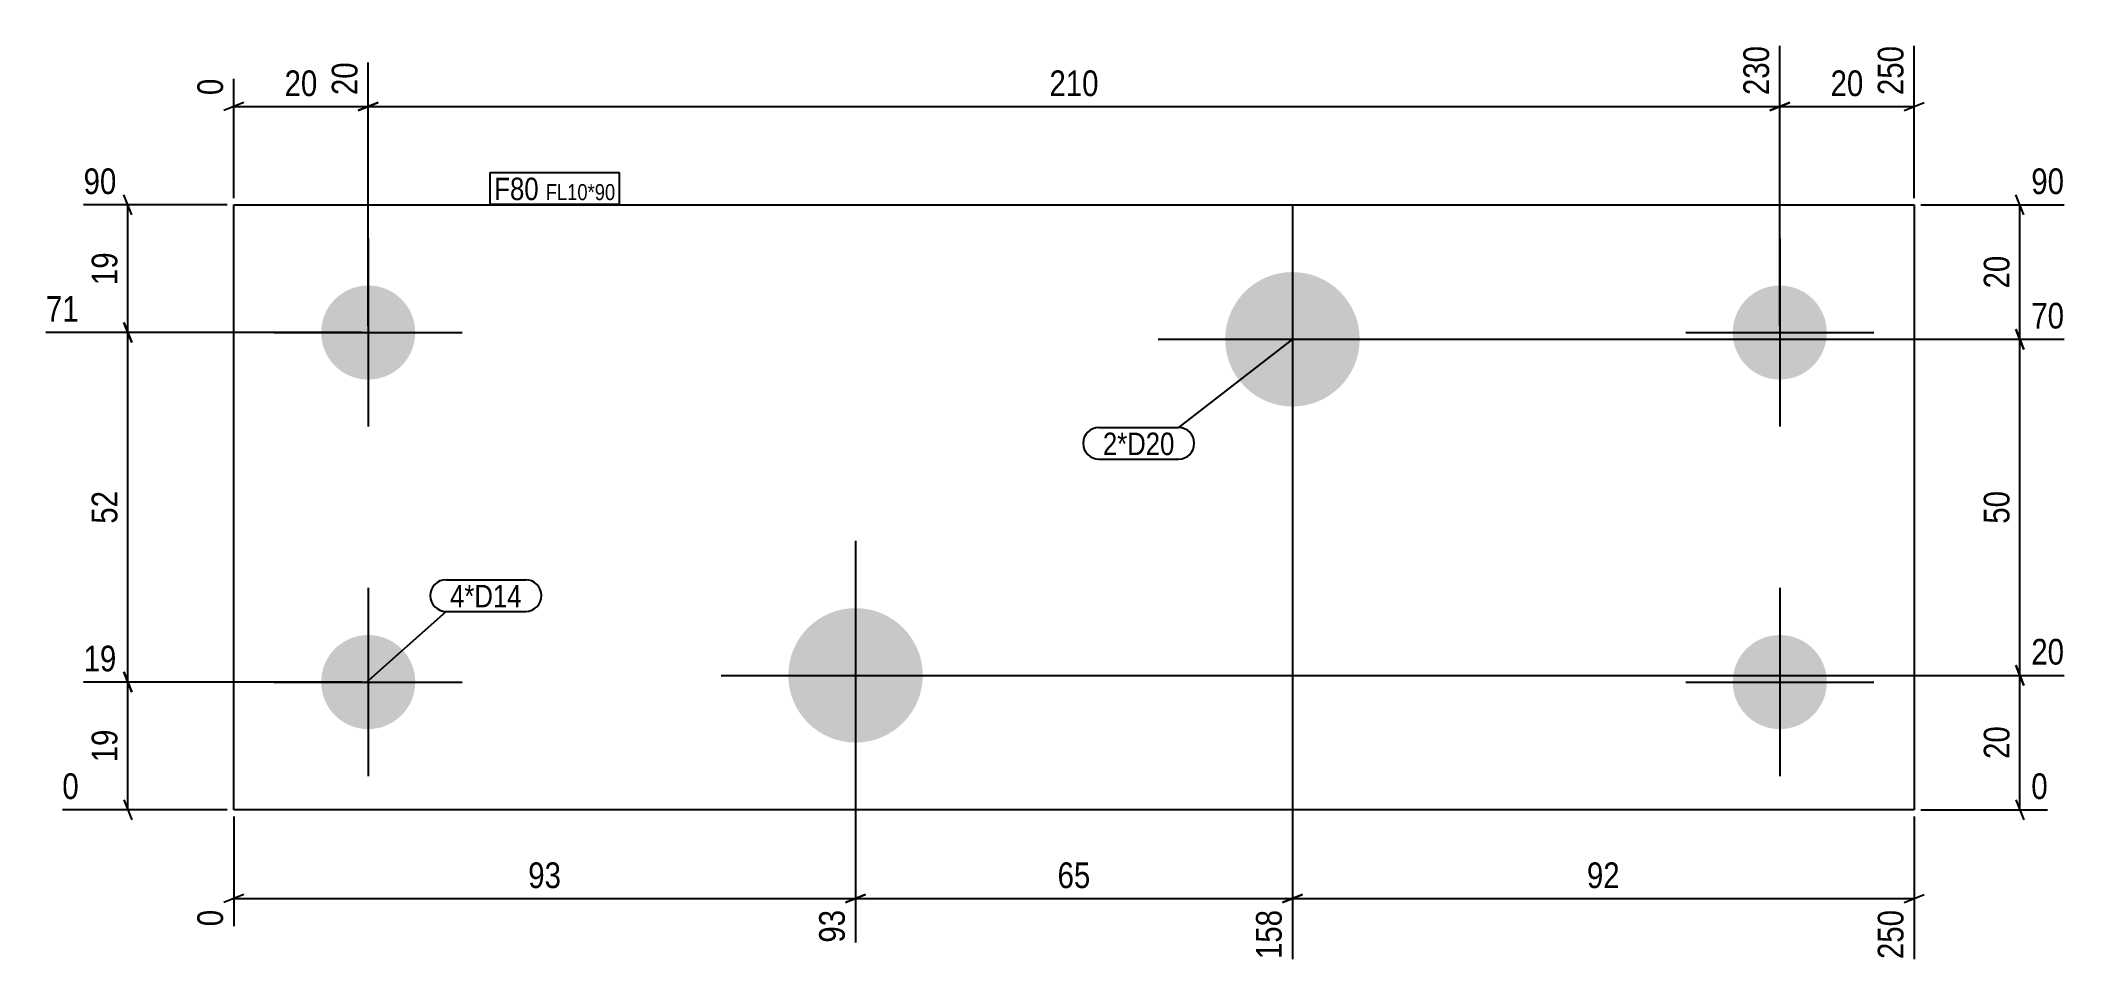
# Model space of a CAD drawing. Header units: millimetres. Extents: x 2 to 304, y 2 to 140.
import ezdxf

# ---------------------------------------------------------------- set-up
doc = ezdxf.new("R2010")
doc.units = ezdxf.units.MM
for name, color, linetype in [('MÅLSÆTNING', 7, 'Continuous'), ('STÅL', 7, 'Continuous'), ('TEKST', 7, 'Continuous')]:
    doc.layers.add(name, color=color, linetype=linetype)
doc.styles.add('Arial Narrow', font='ARIALN.TTF', dxfattribs={"height": 0.2})

msp = doc.modelspace()

# ---------------------------------------------------------------- hatches: boundary and pattern name
at = {"layer": 'STÅL', "linetype": 'Continuous'}
for points in [[(50.94, 103.21, -1), (50.94, 89.21, -1)], [(198.44, 95.21, -1), (178.44, 95.21, -1)], [(260.94, 103.21, -1), (260.94, 89.21, -1)], [(133.44, 45.21, -1), (113.44, 45.21, -1)], [(50.94, 51.21, -1), (50.94, 37.21, -1)], [(260.94, 51.21, -1), (260.94, 37.21, -1)]]:
    msp.add_hatch(color=3, dxfattribs=at).paths.add_polyline_path(points)

# ---------------------------------------------------------------- linework, layer by layer
at = {"layer": 'MÅLSÆTNING', "color": 7, "linetype": 'Continuous'}
for p, q in [((260.94, 97.21), (260.94, 138.85)), ((260.94, 97.21), (260.94, 138.85)), ((280.94, 116.21), (280.94, 138.85)), ((50.94, 97.21), (50.94, 136.41)), ((50.94, 97.21), (50.94, 136.41)), ((30.94, 116.21), (30.94, 133.97)), ((32.44, 130.44), (29.44, 129.24)), ((30.94, 129.84), (50.94, 129.84)), ((52.44, 130.44), (49.44, 129.24)), ((49.44, 129.24), (52.44, 130.44)), ((50.94, 129.84), (260.94, 129.84)), ((262.44, 130.44), (259.44, 129.24)), ((259.44, 129.24), (262.44, 130.44)), ((260.94, 129.84), (280.94, 129.84)), ((279.44, 129.24), (282.44, 130.44)), ((29.94, 115.21), (8.6, 115.21)), ((15.78, 113.71), (14.57, 116.71)), ((15.18, 96.21), (15.18, 115.21)), ((281.94, 115.21), (303.23, 115.21)), ((297.26, 113.71), (296.06, 116.71)), ((296.66, 95.21), (296.66, 115.21)), ((14.57, 97.71), (15.78, 94.71)), ((15.78, 94.71), (14.57, 97.71)), ((296.06, 96.71), (297.26, 93.71)), ((297.26, 93.71), (296.06, 96.71)), ((49.94, 96.21), (3, 96.21)), ((49.94, 96.21), (3, 96.21)), ((15.18, 44.21), (15.18, 96.21)), ((188.44, 94.21), (188.44, 3)), ((188.44, 94.21), (188.44, 3)), ((189.44, 95.21), (303.23, 95.21)), ((189.44, 95.21), (303.23, 95.21)), ((296.66, 45.21), (296.66, 95.21)), ((14.57, 45.71), (15.78, 42.71)), ((15.78, 42.71), (14.57, 45.71)), ((296.06, 46.71), (297.26, 43.71)), ((297.26, 43.71), (296.06, 46.71)), ((49.94, 44.21), (8.6, 44.21)), ((49.94, 44.21), (8.6, 44.21)), ((15.18, 25.21), (15.18, 44.21)), ((123.44, 44.21), (123.44, 5.44)), ((123.44, 44.21), (123.44, 5.44)), ((124.44, 45.21), (303.23, 45.21)), ((124.44, 45.21), (303.23, 45.21)), ((296.66, 25.21), (296.66, 45.21)), ((29.94, 25.21), (5.44, 25.21)), ((14.57, 26.71), (15.78, 23.71)), ((30.94, 24.21), (30.94, 7.88)), ((280.94, 24.21), (280.94, 3)), ((281.94, 25.21), (300.79, 25.21)), ((296.06, 26.71), (297.26, 23.71)), ((32.44, 12.61), (29.44, 11.41)), ((124.94, 12.61), (121.94, 11.41)), ((121.94, 11.41), (124.94, 12.61)), ((189.94, 12.61), (186.94, 11.41)), ((186.94, 11.41), (189.94, 12.61)), ((279.44, 11.41), (282.44, 12.61)), ((30.94, 12.01), (123.44, 12.01)), ((123.44, 12.01), (188.44, 12.01)), ((188.44, 12.01), (280.94, 12.01))]:
    msp.add_line(p, q, dxfattribs=at)
at = {"layer": 'STÅL', "color": 2, "linetype": 'Continuous'}
for p, q in [((30.94, 25.21), (30.94, 115.21)), ((30.94, 115.21), (280.94, 115.21)), ((280.94, 115.21), (280.94, 25.21)), ((280.94, 25.21), (30.94, 25.21))]:
    msp.add_line(p, q, dxfattribs=at)
at = {"layer": 'STÅL', "color": 3, "linetype": 'Continuous'}
for p, q in [((188.44, 115.21), (188.44, 75.21)), ((50.94, 110.21), (50.94, 82.21)), ((260.94, 110.21), (260.94, 82.21)), ((36.94, 96.21), (64.94, 96.21)), ((168.44, 95.21), (208.44, 95.21)), ((246.94, 96.21), (274.94, 96.21)), ((123.44, 65.21), (123.44, 25.21)), ((50.94, 58.21), (50.94, 30.21)), ((260.94, 58.21), (260.94, 30.21)), ((36.94, 44.21), (64.94, 44.21)), ((103.44, 45.21), (143.44, 45.21)), ((246.94, 44.21), (274.94, 44.21))]:
    msp.add_line(p, q, dxfattribs=at)

# ---------------------------------------------------------------- wipeouts: each hides what was drawn before it
at = {"color": 0}
for points in [[(170.89, 77.98), (170.89, 81.48), (160.24, 81.48), (160.24, 77.98)], [(73.78, 55.33), (73.78, 58.83), (63.12, 58.83), (63.12, 55.33)]]:
    msp.add_wipeout(points, dxfattribs=at).dxf.layer = 'TEKST'

# ---------------------------------------------------------------- next in the draw order: wipeouts: each hides what was drawn before it
at = {"color": 0, "linetype": 'Continuous'}
for points in [[(260.14, 139.65), (254.54, 139.65), (254.54, 130.74), (260.14, 130.74)], [(30.14, 134.77), (24.54, 134.77), (24.54, 130.74), (30.14, 130.74)], [(14.27, 116.01), (14.27, 121.61), (7.8, 121.61), (7.8, 116.01)], [(304.03, 116.01), (304.03, 121.61), (297.56, 121.61), (297.56, 116.01)], [(304.03, 96.01), (304.03, 101.61), (297.56, 101.61), (297.56, 96.01)], [(304.03, 46.01), (304.03, 51.61), (297.56, 51.61), (297.56, 46.01)], [(14.27, 45.01), (14.27, 50.61), (7.8, 50.61), (7.8, 45.01)], [(301.59, 26.01), (301.59, 31.61), (297.56, 31.61), (297.56, 26.01)], [(30.14, 11.11), (24.54, 11.11), (24.54, 7.07), (30.14, 7.07)], [(122.64, 11.11), (117.04, 11.11), (117.04, 4.64), (122.64, 4.64)], [(187.64, 11.11), (182.04, 11.11), (182.04, 2.2), (187.64, 2.2)], [(280.14, 11.11), (274.54, 11.11), (274.54, 2.2), (280.14, 2.2)]]:
    msp.add_wipeout(points, dxfattribs=at).dxf.layer = 'MÅLSÆTNING'
at = {"color": 0}
for points, layer in [([(44.18, 130.59), (44.18, 136.19), (37.7, 136.19), (37.7, 130.59)], 'MÅLSÆTNING'), ([(160.4, 130.59), (160.4, 136.19), (151.49, 136.19), (151.49, 130.59)], 'MÅLSÆTNING'), ([(274.18, 130.59), (274.18, 136.19), (267.7, 136.19), (267.7, 130.59)], 'MÅLSÆTNING'), ([(14.42, 108.95), (8.82, 108.95), (8.82, 102.47), (14.42, 102.47)], 'MÅLSÆTNING'), ([(295.91, 108.45), (290.31, 108.45), (290.31, 101.97), (295.91, 101.97)], 'MÅLSÆTNING'), ([(14.42, 73.45), (8.82, 73.45), (8.82, 66.97), (14.42, 66.97)], 'MÅLSÆTNING'), ([(295.91, 73.45), (290.31, 73.45), (290.31, 66.97), (295.91, 66.97)], 'MÅLSÆTNING'), ([(14.42, 37.95), (8.82, 37.95), (8.82, 31.47), (14.42, 31.47)], 'MÅLSÆTNING'), ([(295.91, 38.45), (290.31, 38.45), (290.31, 31.97), (295.91, 31.97)], 'MÅLSÆTNING'), ([(80.43, 12.76), (80.43, 18.36), (73.95, 18.36), (73.95, 12.76)], 'MÅLSÆTNING'), ([(159.18, 12.76), (159.18, 18.36), (152.7, 18.36), (152.7, 12.76)], 'MÅLSÆTNING'), ([(237.93, 12.76), (237.93, 18.36), (231.45, 18.36), (231.45, 12.76)], 'MÅLSÆTNING'), ([(76.3, 115.91), (76.3, 119.41), (69.7, 119.41), (69.7, 115.91)], 'TEKST'), ([(170.89, 77.98), (170.89, 81.48), (160.24, 81.48), (160.24, 77.98)], 'TEKST'), ([(73.78, 55.33), (73.78, 58.83), (63.12, 58.83), (63.12, 55.33)], 'TEKST')]:
    msp.add_wipeout(points, dxfattribs=at).dxf.layer = layer

# ---------------------------------------------------------------- next in the draw order: linework, layer by layer
at = {"layer": 'TEKST', "color": 7, "linetype": 'Continuous'}
for p, q in [((188.44, 95.21), (171.49, 82.08)), ((159.64, 82.08), (171.49, 82.08)), ((159.64, 77.38), (171.49, 77.38)), ((62.52, 59.43), (74.38, 59.43)), ((50.6, 44.07), (62.52, 54.73)), ((62.52, 54.73), (74.38, 54.73))]:
    msp.add_line(p, q, dxfattribs=at)
for centre, start, end in [((159.64, 79.73), 90, 270), ((171.49, 79.73), 270, 90), ((62.52, 57.08), 90, 270), ((74.38, 57.08), 270, 90)]:
    msp.add_arc(centre, 2.35, start, end, dxfattribs=at)

# ---------------------------------------------------------------- next in the draw order: texts
at = {"layer": 'MÅLSÆTNING', "color": 3, "linetype": 'Continuous', "style": 'Arial Narrow'}
for s, height, p in [('230', 3.818, (259.34, 131.54)), ('0', 3.82, (29.34, 131.54)), ('0', 3.82, (29.34, 7.88)), ('93', 3.818, (121.84, 5.44)), ('158', 3.818, (186.84, 3)), ('250', 3.818, (279.34, 3))]:
    msp.add_text(s, height=height, rotation=90.0002, dxfattribs=at).set_placement(p)
at = {"layer": 'MÅLSÆTNING', "color": 3, "style": 'Arial Narrow'}
for s, p in [('210', (152.29, 131.39)), ('93', (74.75, 13.56)), ('65', (153.5, 13.56)), ('92', (232.25, 13.56))]:
    msp.add_text(s, height=3.818, dxfattribs=at).set_placement(p)
at = {"layer": 'MÅLSÆTNING', "color": 3, "linetype": 'Continuous', "style": 'Arial Narrow'}
for s, height, p in [('90', 3.818, (8.6, 116.81)), ('90', 3.818, (298.36, 116.81)), ('70', 3.818, (298.36, 96.81)), ('19', 3.818, (8.6, 45.81)), ('20', 3.818, (298.36, 46.81)), ('0', 3.82, (298.36, 26.81))]:
    msp.add_text(s, height=height, dxfattribs=at).set_placement(p)
at = {"layer": 'MÅLSÆTNING', "color": 3, "style": 'Arial Narrow'}
for s, p in [('19', (13.62, 103.27)), ('20', (295.11, 102.77)), ('50', (295.11, 67.77)), ('52', (13.62, 67.77)), ('20', (295.11, 32.77))]:
    msp.add_text(s, height=3.818, rotation=90.0002, dxfattribs=at).set_placement(p)
at = {"layer": 'TEKST', "color": 3, "style": 'Arial Narrow'}
for s, p in [('2*D20', (160.24, 77.98)), ('4*D14', (63.12, 55.33))]:
    msp.add_text(s, height=3.34, dxfattribs=at).set_placement(p)

# ---------------------------------------------------------------- next in the draw order: wipeouts: each hides what was drawn before it
at = {"color": 0, "linetype": 'Continuous'}
for points in [[(280.14, 139.65), (274.54, 139.65), (274.54, 130.74), (280.14, 130.74)], [(50.14, 137.21), (44.54, 137.21), (44.54, 130.74), (50.14, 130.74)], [(8.67, 26.01), (8.67, 31.61), (4.64, 31.61), (4.64, 26.01)]]:
    msp.add_wipeout(points, dxfattribs=at).dxf.layer = 'MÅLSÆTNING'
at = {"color": 0}
msp.add_wipeout([(76.3, 115.91), (76.3, 119.41), (69.7, 119.41), (69.7, 115.91)], dxfattribs=at).dxf.layer = 'TEKST'

# ---------------------------------------------------------------- next in the draw order: linework, layer by layer
at = {"layer": 'TEKST', "color": 7, "linetype": 'Continuous'}
for p, q in [((69.1, 120.01), (88.31, 120.01)), ((69.1, 115.31), (69.1, 120.01))]:
    msp.add_line(p, q, dxfattribs=at)

# ---------------------------------------------------------------- next in the draw order: texts
at = {"layer": 'MÅLSÆTNING', "color": 3, "linetype": 'Continuous', "style": 'Arial Narrow'}
for s, p in [('20', (49.34, 131.54)), ('250', (279.34, 131.54))]:
    msp.add_text(s, height=3.818, rotation=90.0002, dxfattribs=at).set_placement(p)
at = {"layer": 'MÅLSÆTNING', "color": 3, "style": 'Arial Narrow'}
for p in [(38.5, 131.39), (268.5, 131.39)]:
    msp.add_text('20', height=3.818, dxfattribs=at).set_placement(p)
msp.add_text('19', height=3.818, rotation=90.0002, dxfattribs=at).set_placement((13.62, 32.27))
at = {"layer": 'MÅLSÆTNING', "color": 3, "linetype": 'Continuous', "style": 'Arial Narrow'}
msp.add_text('0', height=3.82, dxfattribs=at).set_placement((5.44, 26.81))

# ---------------------------------------------------------------- next in the draw order: wipeouts: each hides what was drawn before it
at = {"color": 0, "linetype": 'Continuous'}
msp.add_wipeout([(8.67, 97.01), (8.67, 102.61), (2.2, 102.61), (2.2, 97.01)], dxfattribs=at).dxf.layer = 'MÅLSÆTNING'
at = {"color": 0}
msp.add_wipeout([(87.71, 115.91), (87.71, 118.41), (77.35, 118.41), (77.35, 115.91)], dxfattribs=at).dxf.layer = 'TEKST'

# ---------------------------------------------------------------- next in the draw order: texts
at = {"layer": 'MÅLSÆTNING', "color": 3, "linetype": 'Continuous', "style": 'Arial Narrow'}
msp.add_text('71', height=3.818, dxfattribs=at).set_placement((3, 97.81))

# ---------------------------------------------------------------- next in the draw order: wipeouts: each hides what was drawn before it
at = {"color": 0}
msp.add_wipeout([(87.71, 115.91), (87.71, 118.41), (77.35, 118.41), (77.35, 115.91)], dxfattribs=at).dxf.layer = 'TEKST'

# ---------------------------------------------------------------- next in the draw order: linework, layer by layer
at = {"layer": 'TEKST', "color": 7, "linetype": 'Continuous'}
for p, q in [((88.31, 115.31), (88.31, 120.01)), ((69.1, 115.31), (88.31, 115.31))]:
    msp.add_line(p, q, dxfattribs=at)

# ---------------------------------------------------------------- next in the draw order: texts
at = {"layer": 'TEKST', "color": 3, "style": 'Arial Narrow'}
for s, height, p in [('F80', 3.34, (69.7, 115.91)), ('FL10*90', 2.386, (77.35, 115.91))]:
    msp.add_text(s, height=height, dxfattribs=at).set_placement(p)

doc.saveas('drawing.dxf')
